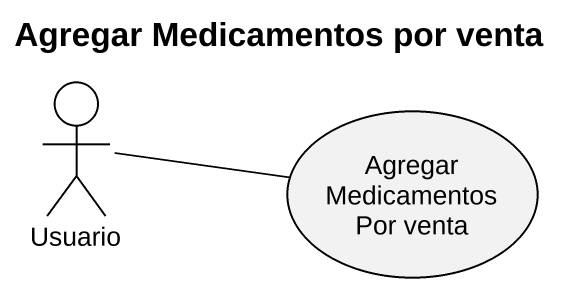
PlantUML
@startuml
title Agregar Medicamentos por venta
actor Usuario
usecase "Agregar Medicamentos Por venta" as Agregar_Medicamentos_Por
Usuario -right- Agregar_Medicamentos_Por
@enduml
